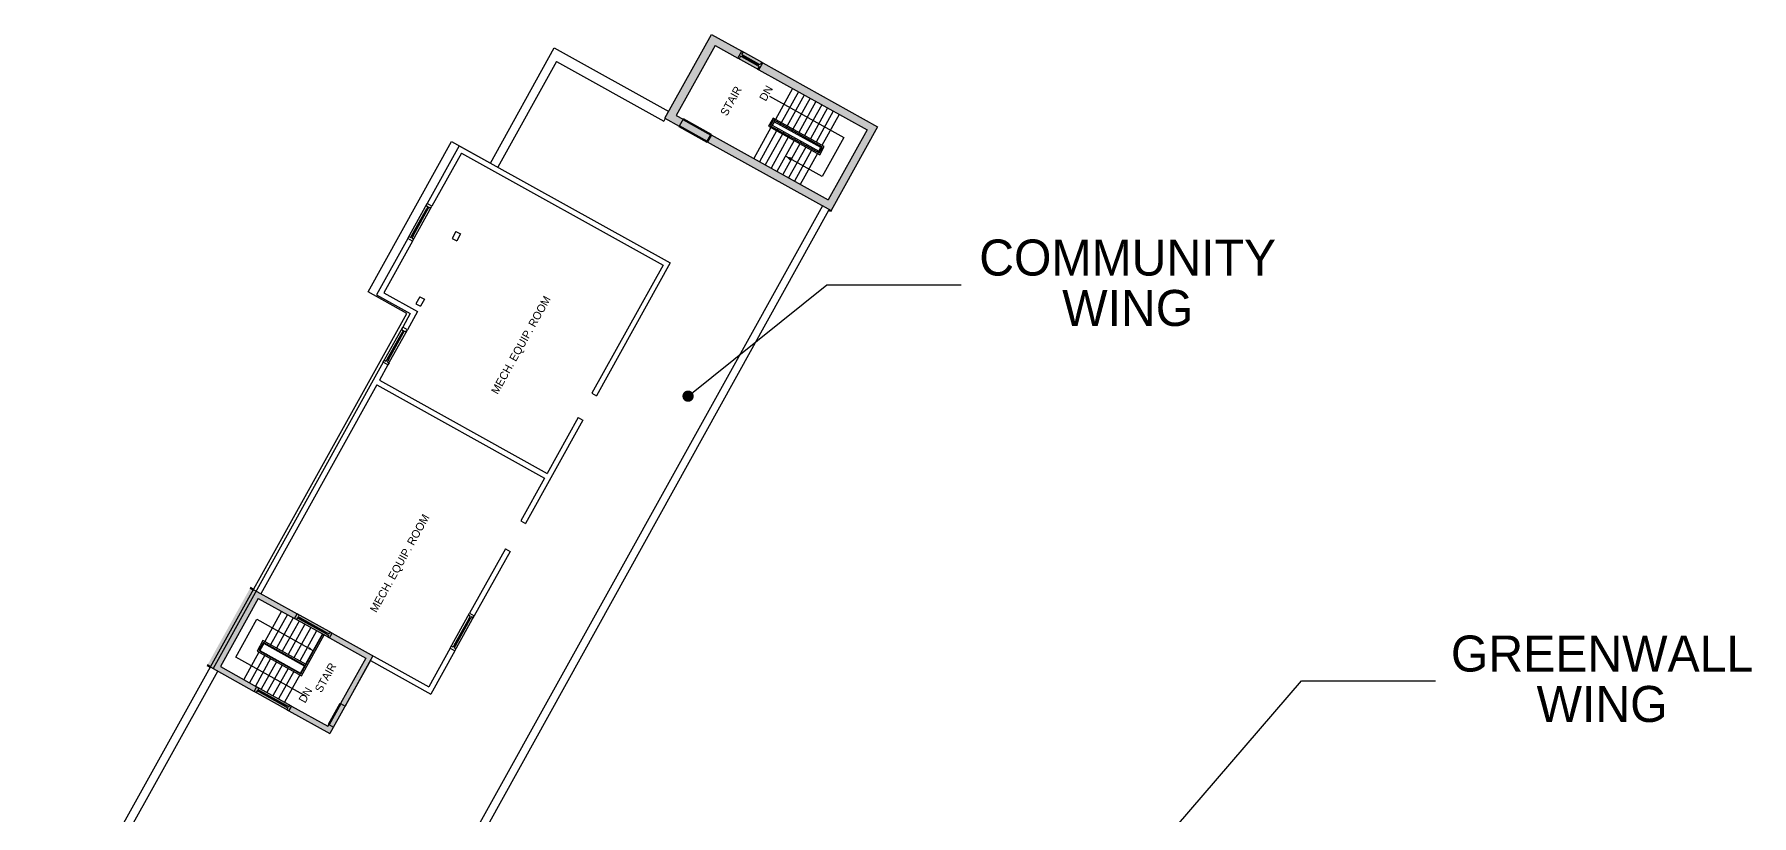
# Model space of a CAD drawing. Header units: inches. Extents: x -4795 to 4113, y 1414 to 4497.
# Drawn here: x 1537 to 4113, y 3325 to 4497 of the extents above; entities that cross this region are included whole.
import ezdxf
from ezdxf.enums import TextEntityAlignment as Align

# ---------------------------------------------------------------- set-up
doc = ezdxf.new("R2010")
doc.units = ezdxf.units.IN
doc.header["$LTSCALE"] = 0.5
doc.header["$MEASUREMENT"] = 0
doc.layers.add('1 hr rated wall', color=1, linetype='CONTINUOUS', lineweight=70)
for name, color, linetype in [('a-flor-iden', 2, 'CONTINUOUS'), ('a-flor-strs', 1, 'CONTINUOUS'), ('a-glaz', 1, 'CONTINUOUS'), ('a-roof', 2, 'CONTINUOUS'), ('a-wall-extr', 3, 'CONTINUOUS')]:
    doc.layers.add(name, color=color, linetype=linetype)
doc.styles.add('OR-LD', font='OR-LD.shx')

msp = doc.modelspace()

# ---------------------------------------------------------------- hatches: boundary and pattern name
at = {"layer": '1 hr rated wall'}
h = msp.add_hatch(color=0, dxfattribs=at)
h.paths.add_polyline_path([(2553.8, 4496.3), (2483.9, 4370.5), (2504.9, 4358.8), (2510.7, 4369.3), (2500.2, 4375.1), (2558.5, 4480), (2592.8, 4461), (2598.6, 4471.4)])
h.paths.add_polyline_path([(2510.7, 4369.3), (2504.9, 4358.8), (2546.8, 4335.5), (2552.7, 4346)])
h.paths.add_polyline_path([(2552.7, 4346), (2546.8, 4335.5), (2733, 4232), (2803, 4357.9), (2630.1, 4454), (2624.3, 4443.5), (2786.6, 4353.3), (2728.4, 4248.4)])
h.paths.add_polyline_path([(2598.7, 4462.8), (2596.8, 4463.9), (2594.7, 4459.9), (2622.4, 4444.5), (2624.6, 4448.4), (2622.8, 4449.5)])
h.paths.add_polyline_path([(2600.5, 4470.4), (2598.3, 4466.5), (2600.2, 4465.5), (2624.2, 4452.1), (2626.1, 4451.1), (2628.3, 4455)])
h = msp.add_hatch(color=0, dxfattribs=at)
h.paths.add_polyline_path([(1870.2, 3661.8), (1805.6, 3545.6), (1867, 3511.5), (1870.9, 3518.5), (1816.5, 3548.7), (1873.3, 3650.9), (1927.7, 3620.7), (1931.6, 3627.7)])
h.paths.add_polyline_path([(1984, 3598.6), (1980.2, 3591.6), (2034.5, 3561.4), (1996.7, 3493.2), (2003.6, 3489.3), (2041.5, 3557.5), (2045.4, 3564.5)])
h.paths.add_polyline_path([(2003.6, 3489.3), (1996.7, 3493.2), (1979.2, 3461.7), (1986.2, 3457.8)])
h.paths.add_polyline_path([(1923.3, 3489.3), (1919.4, 3482.3), (1980.8, 3448.2), (1986.2, 3457.8), (1979.2, 3461.7), (1977.7, 3459.1)])
h.paths.add_polyline_path([(1874.6, 3510.7), (1871.5, 3512.4), (1870.1, 3509.8), (1916.4, 3484), (1917.8, 3486.7), (1914.7, 3488.4)])
h.paths.add_polyline_path([(1874, 3516.7), (1872.5, 3514.1), (1875.6, 3512.4), (1915.7, 3490.1), (1918.8, 3488.4), (1920.2, 3491)])
h.paths.add_polyline_path([(1870.2, 3661.8), (1866.6, 3663.8), (1802, 3547.6), (1805.6, 3545.6)])
h.paths.add_polyline_path([(1866.6, 3663.8), (1861.4, 3666.7), (1796.8, 3550.5), (1802, 3547.6)])
h.paths.add_polyline_path([(1935.3, 3619.9), (1932.3, 3621.6), (1930.8, 3619), (1977.1, 3593.3), (1978.5, 3595.9), (1975.4, 3597.6)])
h.paths.add_polyline_path([(1934.7, 3626), (1933.2, 3623.4), (1936.3, 3621.7), (1976.4, 3599.4), (1979.5, 3597.7), (1981, 3600.3)])
h.paths.add_polyline_path([(1936.3, 3621.7), (1935.8, 3620.8), (1975.9, 3598.5), (1976.4, 3599.4)], flags=17)
h.paths.add_polyline_path([(1935.8, 3620.8), (1935.3, 3619.9), (1975.4, 3597.6), (1975.9, 3598.5)], flags=17)
h.paths.add_polyline_path([(1984, 3598.6), (1981, 3600.3), (1979.5, 3597.7), (1976.4, 3599.4), (1975.4, 3597.6), (1978.5, 3595.9), (1977.1, 3593.3), (1980.2, 3591.6)])
h.paths.add_polyline_path([(1934.7, 3626), (1931.6, 3627.7), (1927.7, 3620.7), (1930.8, 3619), (1932.3, 3621.6), (1935.3, 3619.9), (1936.3, 3621.7), (1933.2, 3623.4)])
h.paths.add_polyline_path([(1923.3, 3489.3), (1920.2, 3491), (1918.8, 3488.4), (1915.7, 3490.1), (1914.7, 3488.4), (1917.8, 3486.7), (1916.4, 3484), (1919.4, 3482.3)])
h.paths.add_polyline_path([(1874, 3516.7), (1870.9, 3518.5), (1867, 3511.5), (1870.1, 3509.8), (1871.5, 3512.4), (1874.6, 3510.7), (1875.6, 3512.4), (1872.5, 3514.1)])

# ---------------------------------------------------------------- linework, layer by layer
at = {"layer": '1 hr rated wall', "color": 0}
for p, q in [((2546.8, 4335.5), (2504.9, 4358.8)), ((2510.7, 4369.3), (2552.7, 4346)), ((2552.7, 4346), (2546.8, 4335.5)), ((1866.6, 3663.8), (1861.4, 3666.7)), ((1802, 3547.6), (1796.8, 3550.5)), ((1979.2, 3461.7), (1996.7, 3493.2))]:
    msp.add_line(p, q, dxfattribs=at)
at = {"layer": 'a-flor-iden', "color": 0, "flags": 128}
for points in [[(2518.1, 3954.1), (2726.2, 4121.2), (2927.5, 4121.2)], [(3017.4, 3038.1), (3437.9, 3527.4), (3639.2, 3527.4)]]:
    msp.add_lwpolyline(points, dxfattribs=at)
at = {"layer": 'a-flor-iden', "color": 0, "const_width": 8.44, "flags": 128}
msp.add_lwpolyline([(2513.8, 3954.1, 1), (2522.3, 3954.1, 1)], format="xyb", close=True, dxfattribs=at)
at = {"layer": 'a-flor-strs', "color": 0}
for p, q in [((2674.7, 4415.4), (2649, 4369.1)), ((2683.5, 4410.6), (2657.7, 4364.2)), ((2692.2, 4405.7), (2666.5, 4359.4)), ((2640.4, 4404.2), (2751.9, 4342.2)), ((2701, 4400.9), (2675.2, 4354.5)), ((2709.7, 4396), (2684, 4349.7)), ((2718.5, 4391.1), (2692.7, 4344.8)), ((2727.2, 4386.3), (2701.5, 4340)), ((2735.9, 4381.4), (2710.2, 4335.1)), ((2642.2, 4356.9), (2616.5, 4310.5)), ((2644.2, 4360.4), (2643.2, 4358.6)), ((2648, 4367.4), (2647.1, 4365.6)), ((2652.9, 4355.5), (2651.9, 4353.8)), ((2656.8, 4362.5), (2655.8, 4360.7)), ((2665.5, 4357.6), (2664.5, 4355.9)), ((2744.7, 4376.6), (2718.9, 4330.2)), ((2650.9, 4352), (2625.2, 4305.7)), ((2659.7, 4347.1), (2633.9, 4300.8)), ((2668.4, 4342.3), (2642.7, 4296)), ((2677.2, 4337.4), (2651.4, 4291.1)), ((2685.9, 4332.6), (2660.2, 4286.3)), ((2661.6, 4350.6), (2660.7, 4348.9)), ((2694.7, 4327.7), (2668.9, 4281.4)), ((2670.4, 4345.8), (2669.4, 4344)), ((2674.3, 4352.8), (2673.3, 4351)), ((2679.1, 4340.9), (2678.1, 4339.2)), ((2683, 4347.9), (2682, 4346.2)), ((2687.9, 4336.1), (2686.9, 4334.3)), ((2691.7, 4343.1), (2690.8, 4341.3)), ((2696.6, 4331.2), (2695.6, 4329.5)), ((2700.5, 4338.2), (2699.5, 4336.5)), ((2709.2, 4333.4), (2708.3, 4331.6)), ((2718, 4328.5), (2717, 4326.8)), ((2751.9, 4342.2), (2719.3, 4283.5)), ((2719.3, 4283.5), (2665.1, 4313.6)), ((2703.4, 4322.9), (2677.7, 4276.5)), ((2712.1, 4318), (2686.4, 4271.7)), ((2705.3, 4326.4), (2704.4, 4324.6)), ((2714.1, 4321.5), (2713.1, 4319.8)), ((1839.5, 3562.9), (1871.1, 3619.7)), ((1871.1, 3619.7), (1956.4, 3572.3)), ((1908.3, 3631.5), (1883, 3586)), ((1917, 3626.7), (1891.8, 3581.2)), ((1925.8, 3621.8), (1900.5, 3576.3)), ((1934.5, 3616.9), (1909.3, 3571.5)), ((1943.3, 3612.1), (1918, 3566.6)), ((1952, 3607.2), (1926.7, 3561.8)), ((1880.4, 3587.5), (1871.7, 3571.8)), ((1881.2, 3584.8), (1874.4, 3572.5)), ((1881.6, 3583.4), (1875.7, 3572.9)), ((1945.1, 3551.6), (1880.4, 3587.5)), ((1944.1, 3549.8), (1881.2, 3584.8)), ((1882.1, 3584.3), (1881.6, 3583.4)), ((1942.8, 3549.4), (1881.6, 3583.4)), ((1960.7, 3602.4), (1935.5, 3556.9)), ((1937.3, 3537.6), (1970.4, 3597)), ((1938.1, 3534.9), (1972.1, 3596.1)), ((1969.5, 3597.5), (1944.2, 3552.1)), ((1945.6, 3504), (1839.5, 3562.9)), ((1874.3, 3570.3), (1851.5, 3529.2)), ((1883, 3565.5), (1860.2, 3524.4)), ((1891.8, 3560.6), (1869, 3519.5)), ((1871.7, 3571.8), (1938.1, 3534.9)), ((1874.4, 3572.5), (1937.3, 3537.6)), ((1875.7, 3572.9), (1875.3, 3572.1)), ((1875.7, 3572.9), (1936.9, 3538.9)), ((1900.5, 3555.7), (1877.7, 3514.7)), ((1884.5, 3568.1), (1884, 3567.2)), ((1890.8, 3579.4), (1890.3, 3578.6)), ((1893.2, 3563.2), (1892.7, 3562.4)), ((1899.5, 3574.6), (1899.1, 3573.7)), ((1902, 3558.4), (1901.5, 3557.5)), ((1908.3, 3569.7), (1907.8, 3568.9)), ((1909.3, 3550.9), (1886.4, 3509.8)), ((1918, 3546), (1895.2, 3505)), ((1926.7, 3541.2), (1903.9, 3500.1)), ((1910.7, 3553.5), (1910.2, 3552.6)), ((1935.5, 3536.3), (1912.7, 3495.2)), ((1919.5, 3548.7), (1919, 3547.8)), ((1928.2, 3543.8), (1927.7, 3542.9)), ((1936.9, 3538.9), (1936.5, 3538.1)), ((1936.9, 3538.9), (1942.8, 3549.4)), ((1943.2, 3550.3), (1942.8, 3549.4))]:
    msp.add_line(p, q, dxfattribs=at)
for points in [[(2638.7, 4358.8), (2715.6, 4316.1), (2722.4, 4328.3), (2645.5, 4371)], [(2641.4, 4359.6), (2714.9, 4318.8), (2719.7, 4327.5), (2646.3, 4368.3)], [(2644.2, 4360.4), (2714.1, 4321.5), (2717, 4326.8), (2647.1, 4365.6)]]:
    msp.add_lwpolyline(points, close=True, dxfattribs=at)
for points in [[(2665.1, 4313.6), (2671, 4307.4), (2673.6, 4311.9)], [(1956.4, 3572.3), (1948.7, 3574.6), (1950.3, 3577.6)]]:
    msp.add_solid(points, dxfattribs=at)
at = {"layer": 'a-glaz', "color": 0}
for p, q in [((2592.8, 4461), (2598.6, 4471.4)), ((2624.3, 4443.5), (2592.8, 4461)), ((2594.7, 4459.9), (2592.8, 4461)), ((2596.8, 4463.9), (2594.7, 4459.9)), ((2598.7, 4462.8), (2596.8, 4463.9)), ((2600.5, 4470.4), (2598.3, 4466.5)), ((2598.3, 4466.5), (2600.2, 4465.5)), ((2630.1, 4454), (2598.6, 4471.4)), ((2598.6, 4471.4), (2600.5, 4470.4)), ((2600.2, 4465.5), (2598.7, 4462.8)), ((2622.8, 4449.5), (2598.7, 4462.8)), ((2623.5, 4450.8), (2599.4, 4464.1)), ((2624.2, 4452.1), (2600.2, 4465.5)), ((2624.6, 4448.4), (2622.4, 4444.5)), ((2622.4, 4444.5), (2624.3, 4443.5)), ((2624.2, 4452.1), (2622.8, 4449.5)), ((2622.8, 4449.5), (2624.6, 4448.4)), ((2626.1, 4451.1), (2624.2, 4452.1)), ((2624.3, 4443.5), (2630.1, 4454)), ((2628.3, 4455), (2626.1, 4451.1)), ((2630.1, 4454), (2628.3, 4455)), ((2097.7, 4190.6), (2126.8, 4243.1)), ((2103.7, 4195.3), (2126, 4235.4)), ((2104.6, 4194.8), (2126.9, 4234.9)), ((2104.7, 4186.7), (2133.8, 4239.2)), ((2105.5, 4194.4), (2127.8, 4234.5)), ((2126.8, 4243.1), (2125.1, 4240)), ((2125.1, 4240), (2127.7, 4238.5)), ((2127.7, 4238.5), (2126, 4235.4)), ((2126, 4235.4), (2127.8, 4234.5)), ((2133.8, 4239.2), (2126.8, 4243.1)), ((2127.8, 4234.5), (2129.5, 4237.5)), ((2129.5, 4237.5), (2132.1, 4236.1)), ((2132.1, 4236.1), (2133.8, 4239.2)), ((2097.7, 4190.6), (2099.4, 4193.7)), ((2104.7, 4186.7), (2097.7, 4190.6)), ((2099.4, 4193.7), (2102, 4192.2)), ((2102, 4192.2), (2103.7, 4195.3)), ((2103.7, 4195.3), (2105.5, 4194.4)), ((2105.5, 4194.4), (2103.8, 4191.3)), ((2103.8, 4191.3), (2106.4, 4189.8)), ((2106.4, 4189.8), (2104.7, 4186.7)), ((2060.9, 4004.9), (2090, 4057.4)), ((2066.9, 4009.6), (2089.2, 4049.7)), ((2067.8, 4001), (2097, 4053.5)), ((2067.8, 4009.1), (2090.1, 4049.3)), ((2068.7, 4008.7), (2090.9, 4048.8)), ((2090, 4057.4), (2088.3, 4054.3)), ((2088.3, 4054.3), (2090.9, 4052.8)), ((2090.9, 4052.8), (2089.2, 4049.7)), ((2089.2, 4049.7), (2090.9, 4048.8)), ((2097, 4053.5), (2090, 4057.4)), ((2090.9, 4048.8), (2092.7, 4051.9)), ((2092.7, 4051.9), (2095.3, 4050.4)), ((2095.3, 4050.4), (2097, 4053.5)), ((2060.9, 4004.9), (2062.6, 4008)), ((2067.8, 4001), (2060.9, 4004.9)), ((2062.6, 4008), (2065.2, 4006.5)), ((2065.2, 4006.5), (2066.9, 4009.6)), ((2066.9, 4009.6), (2068.7, 4008.7)), ((2068.7, 4008.7), (2066.9, 4005.6)), ((2066.9, 4005.6), (2069.6, 4004.1)), ((2069.6, 4004.1), (2067.8, 4001)), ((1927.7, 3620.7), (1931.6, 3627.7)), ((1980.2, 3591.6), (1927.7, 3620.7)), ((1930.8, 3619), (1927.7, 3620.7)), ((1932.3, 3621.6), (1930.8, 3619)), ((1984, 3598.6), (1931.6, 3627.7)), ((1931.6, 3627.7), (1934.7, 3626)), ((1935.3, 3619.9), (1932.3, 3621.6)), ((1934.7, 3626), (1933.2, 3623.4)), ((1933.2, 3623.4), (1936.3, 3621.7)), ((1936.3, 3621.7), (1935.3, 3619.9)), ((1975.4, 3597.6), (1935.3, 3619.9)), ((1975.9, 3598.5), (1935.8, 3620.8)), ((1976.4, 3599.4), (1936.3, 3621.7)), ((2161.2, 3576.1), (2190.4, 3628.5)), ((2167.3, 3580.8), (2189.5, 3620.9)), ((2168.1, 3580.3), (2190.4, 3620.4)), ((2168.2, 3572.2), (2197.3, 3624.7)), ((2169, 3579.8), (2191.3, 3619.9)), ((2188.6, 3625.5), (2190.4, 3628.5)), ((2191.3, 3624), (2188.6, 3625.5)), ((2189.5, 3620.9), (2191.3, 3624)), ((2191.3, 3619.9), (2189.5, 3620.9)), ((2190.4, 3628.5), (2197.3, 3624.7)), ((2193, 3623), (2191.3, 3619.9)), ((2195.6, 3621.6), (2193, 3623)), ((2197.3, 3624.7), (2195.6, 3621.6)), ((1976.4, 3599.4), (1975.4, 3597.6)), ((1975.4, 3597.6), (1978.5, 3595.9)), ((1979.5, 3597.7), (1976.4, 3599.4)), ((1978.5, 3595.9), (1977.1, 3593.3)), ((1977.1, 3593.3), (1980.2, 3591.6)), ((1981, 3600.3), (1979.5, 3597.7)), ((1980.2, 3591.6), (1984, 3598.6)), ((1984, 3598.6), (1981, 3600.3)), ((2167.3, 3580.8), (2165.5, 3577.7)), ((2169, 3579.8), (2167.3, 3580.8)), ((2162.9, 3579.2), (2161.2, 3576.1)), ((2161.2, 3576.1), (2168.2, 3572.2)), ((2165.5, 3577.7), (2162.9, 3579.2)), ((2167.3, 3576.8), (2169, 3579.8)), ((2169.9, 3575.3), (2167.3, 3576.8)), ((2168.2, 3572.2), (2169.9, 3575.3)), ((1867, 3511.5), (1870.9, 3518.5)), ((1919.4, 3482.3), (1867, 3511.5)), ((1870.1, 3509.8), (1867, 3511.5)), ((1871.5, 3512.4), (1870.1, 3509.8)), ((1923.3, 3489.3), (1870.9, 3518.5)), ((1870.9, 3518.5), (1874, 3516.7)), ((1874.6, 3510.7), (1871.5, 3512.4)), ((1874, 3516.7), (1872.5, 3514.1)), ((1872.5, 3514.1), (1875.6, 3512.4)), ((1875.6, 3512.4), (1874.6, 3510.7)), ((1914.7, 3488.4), (1874.6, 3510.7)), ((1915.2, 3489.2), (1875.1, 3511.5)), ((1915.7, 3490.1), (1875.6, 3512.4)), ((1915.7, 3490.1), (1914.7, 3488.4)), ((1914.7, 3488.4), (1917.8, 3486.7)), ((1918.8, 3488.4), (1915.7, 3490.1)), ((1917.8, 3486.7), (1916.4, 3484)), ((1916.4, 3484), (1919.4, 3482.3)), ((1920.2, 3491), (1918.8, 3488.4)), ((1919.4, 3482.3), (1923.3, 3489.3)), ((1923.3, 3489.3), (1920.2, 3491))]:
    msp.add_line(p, q, dxfattribs=at)
at = {"layer": 'a-roof', "color": 0}
for p, q in [((2221.5, 4303.7), (2317.4, 4476.4)), ((2317.4, 4476.4), (2489, 4381)), ((2320.6, 4456), (2232.6, 4297.5)), ((2320.6, 4456), (2481.7, 4366.5)), ((2483.9, 4370.5), (2481.7, 4366.5)), ((2038.1, 4110.5), (2163.4, 4336)), ((2163.4, 4336), (2221.5, 4303.7)), ((2719.7, 4239.5), (2089.6, 3105.4)), ((2728.7, 4232.4), (2100.3, 3099.5)), ((2731.6, 4230.8), (2728.7, 4232.4)), ((2732.5, 4232.3), (2731.6, 4230.8)), ((2096.2, 4078.2), (2038.1, 4110.5)), ((1537.5, 3072.7), (2096.2, 4078.2)), ((1545.3, 3060.6), (1812.6, 3541.7))]:
    msp.add_line(p, q, dxfattribs=at)
at = {"layer": 'a-wall-extr', "color": 0}
for p, q in [((2483.3, 4370.8), (2553.3, 4496.6)), ((2553.3, 4496.6), (2598.6, 4471.4)), ((2558.5, 4480), (2500.2, 4375.1)), ((2558.5, 4480), (2592.8, 4461)), ((2592.8, 4461), (2598.6, 4471.4)), ((2624.3, 4443.5), (2630.1, 4454)), ((2624.3, 4443.5), (2786.6, 4353.3)), ((2630.1, 4454), (2802.4, 4358.2)), ((2483.3, 4370.8), (2504.9, 4358.8)), ((2500.2, 4375.1), (2510.7, 4369.3)), ((2510.7, 4369.3), (2504.9, 4358.8)), ((2786.6, 4353.3), (2728.4, 4248.4)), ((2802.4, 4358.2), (2732.5, 4232.3)), ((2174.9, 4329.6), (2126.8, 4243.1)), ((2174.9, 4329.6), (2491.3, 4153.8)), ((2552.7, 4346), (2546.8, 4335.5)), ((2546.8, 4335.5), (2732.5, 4232.3)), ((2552.7, 4346), (2728.4, 4248.4)), ((2178, 4318.7), (2133.8, 4239.2)), ((2178, 4318.7), (2480.5, 4150.7)), ((2133.8, 4239.2), (2126.8, 4243.1)), ((2169.9, 4201.2), (2164.1, 4190.7)), ((2169.9, 4201.2), (2176.9, 4197.3)), ((2097.7, 4190.6), (2050.7, 4106.1)), ((2104.7, 4186.7), (2061.6, 4109.2)), ((2104.7, 4186.7), (2097.7, 4190.6)), ((2164.1, 4190.7), (2171.1, 4186.8)), ((2176.9, 4197.3), (2171.1, 4186.8)), ((2480.5, 4150.7), (2373.8, 3958.6)), ((2491.3, 4153.8), (2380.7, 3954.7)), ((2050.7, 4106.1), (2101.4, 4077.9)), ((2061.6, 4109.2), (2112.3, 4081)), ((2115.5, 4103.3), (2109.7, 4092.8)), ((2115.5, 4103.3), (2122.5, 4099.4)), ((2122.5, 4099.4), (2116.7, 4088.9)), ((2101.4, 4077.9), (2090, 4057.4)), ((2112.3, 4081), (2097, 4053.5)), ((2109.7, 4092.8), (2116.7, 4088.9)), ((2097, 4053.5), (2090, 4057.4)), ((2060.9, 4004.9), (1805.6, 3545.6)), ((2067.8, 4001), (2055, 3977.9)), ((2067.8, 4001), (2060.9, 4004.9)), ((2051.1, 3970.9), (1877.2, 3657.9)), ((2051.1, 3970.9), (2302.8, 3831)), ((2055, 3977.9), (2306.7, 3838)), ((2373.8, 3958.6), (2380.7, 3954.7)), ((2360.3, 3918), (2274.4, 3763.3)), ((2353.4, 3921.9), (2306.7, 3838)), ((2353.4, 3921.9), (2360.3, 3918)), ((2302.8, 3831), (2267.4, 3767.2)), ((2267.4, 3767.2), (2274.4, 3763.3)), ((2244.1, 3725.2), (2190.4, 3628.5)), ((2251.1, 3721.3), (2197.3, 3624.7)), ((2244.1, 3725.2), (2251.1, 3721.3)), ((1866.6, 3663.8), (1931.6, 3627.7)), ((1873.3, 3650.9), (1816.5, 3548.7)), ((1873.3, 3650.9), (1927.7, 3620.7)), ((1927.7, 3620.7), (1931.6, 3627.7)), ((2190.4, 3628.5), (2197.3, 3624.7)), ((1980.2, 3591.6), (1984, 3598.6)), ((1980.2, 3591.6), (2034.5, 3561.4)), ((1984, 3598.6), (2129, 3518.1)), ((2041.5, 3557.5), (1980.8, 3448.2)), ((2034.5, 3561.4), (1996.7, 3493.2)), ((2045.4, 3564.5), (2003.6, 3489.3)), ((2041.5, 3557.5), (2132.1, 3507.2)), ((2161.2, 3576.1), (2129, 3518.1)), ((2168.2, 3572.2), (2132.1, 3507.2)), ((2161.2, 3576.1), (2168.2, 3572.2)), ((1802, 3547.6), (1867, 3511.5)), ((1816.5, 3548.7), (1870.9, 3518.5)), ((1870.9, 3518.5), (1867, 3511.5)), ((1923.3, 3489.3), (1919.4, 3482.3)), ((1919.4, 3482.3), (1980.8, 3448.2)), ((1923.3, 3489.3), (1977.7, 3459.1)), ((1996.7, 3493.2), (2003.6, 3489.3)), ((1979.2, 3461.7), (1977.7, 3459.1)), ((1979.2, 3461.7), (1986.2, 3457.8))]:
    msp.add_line(p, q, dxfattribs=at)

# ---------------------------------------------------------------- texts
at = {"layer": 'a-flor-iden', "color": 0}
for s, p in [('STAIR', (2576.2, 4373.2)), ('MECH. EQUIP. ROOM', (2232.4, 3955.9)), ('MECH. EQUIP. ROOM', (2050.5, 3628.6)), ('STAIR', (1968, 3508.6))]:
    msp.add_text(s, height=12, rotation=60.9427, dxfattribs=at).set_placement(p)
at = {"layer": 'a-flor-iden', "color": 0, "style": 'OR-LD'}
for s, p in [('COMMUNITY', (3177.4, 4162)), ('WING', (3177.4, 4086.4)), ('GREENWALL', (3889, 3568.2)), ('WING', (3889, 3492.6))]:
    msp.add_text(s, height=54, dxfattribs=at).set_placement(p, align=Align.MIDDLE)
at = {"layer": 'a-flor-strs', "color": 0}
for rotation, p in [(60.9427, (2634.6, 4395.3)), (60.9441, (1943.7, 3492.9))]:
    msp.add_text('DN', height=12, rotation=rotation, dxfattribs=at).set_placement(p)

doc.saveas('drawing.dxf')
